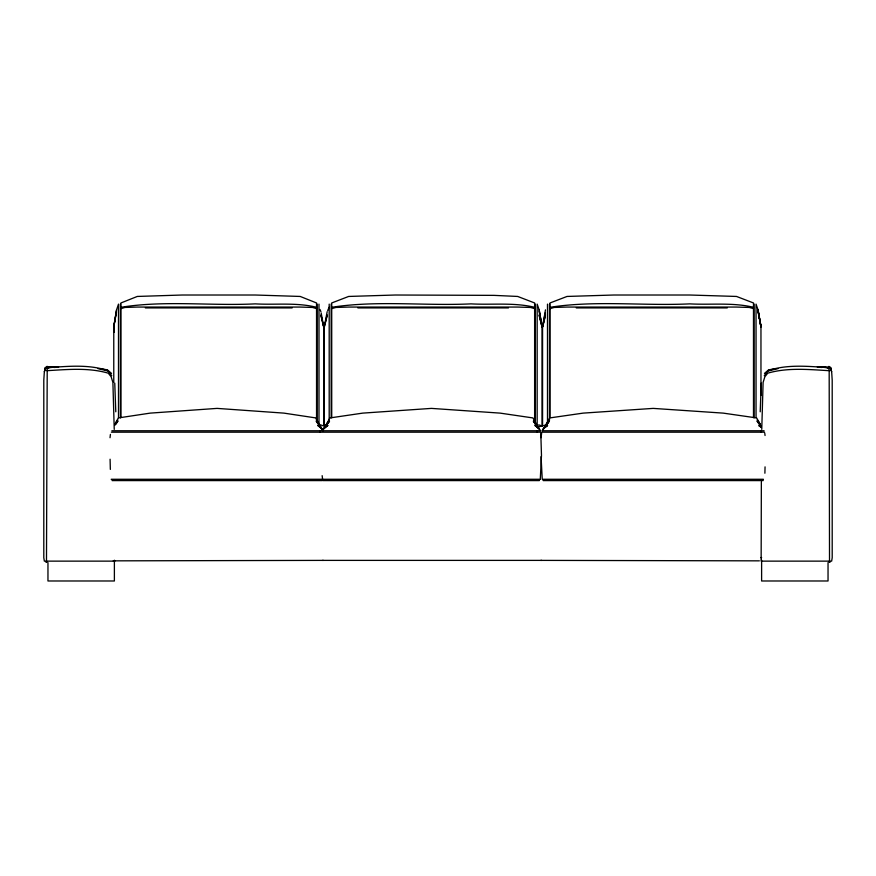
<?xml version="1.0" encoding="UTF-8"?>
<svg xmlns="http://www.w3.org/2000/svg" width="876" height="876" viewBox="0 0 876 876"><rect width="100%" height="100%" fill="white"/><g stroke="black" fill="none" stroke-linecap="round" stroke-linejoin="round"><path stroke-width="1.31" d="M761.353 481.68L761.145 561.133M761.759 429.382L763.106 382.429L764.868 376.757L767.737 373.176C787.513 367.416 808.844 369.519 829.178 370.69L829.517 562.25M764.89 473.237L765.055 466.864M45.475 369.234L45.311 367.953L47.096 366.989L44.818 368.205L44.983 369.475M48.081 367.778L47.753 366.573L46.746 366.584M46.483 562.25L47.216 368.763M760.215 411.797L761.244 383.119M46.023 367.745L44.358 371.555L43.8 380.195L43.8 557.771L44.358 561.133L45.651 561.133M320.101 432.109L320.222 430.762M537.317 432.109L537.448 430.762M761.113 432.109L761.244 430.762M110.026 437.715L110.42 434.397M541.05 437.715L541.751 432.186L764.628 432.186M116.563 309.852L113.77 326.792L116.563 309.852L118.501 304.114L118.501 417.589M542.791 325.489L545.474 309.852M113.77 382.407L113.77 327.022L116.563 311.67M324.755 324.427L327.175 311.67M542.813 325.708L545.233 312.94M327.175 314.812L324.273 327.022L327.175 315.579M545.474 314.812L542.572 327.022L545.157 316.849M47.917 367.854L48.103 367.164M46.362 367.416L46.548 366.748M327.679 310.542L329.19 307.18M44.358 371.555L46.143 367.745L55.33 366.726L46.472 367.931M323.616 428.703L327.788 425.561L323.616 428.703L322.609 430.762L328.697 420.929M764.113 430.762L542.266 430.762L543.295 428.703L547.544 425.561L543.295 428.703M115.271 423.601L118.315 417.929L150.212 413.122L217.073 408.391L283.933 413.122L315.831 417.929L321.306 428.134L316.214 421.148L322.97 430.762L321.985 428.703L317.922 425.561L321.985 428.703M324.142 428.276L329.54 421.148L324.306 428.134L329.934 417.929L362.719 413.122L431.441 408.391L500.152 413.122L532.937 417.929L538.565 428.134L533.331 421.148L540.262 430.762L111.865 430.762M542.266 430.762L549.329 421.148L543.996 428.134L549.734 417.929L583.142 413.122L653.189 408.391L723.237 413.122L756.645 417.929L760.467 424.74M830.525 369.234L830.689 367.953L828.882 366.387L827.919 367.778M831.017 369.475L831.182 368.205L828.904 366.989L829.824 366.956M115.906 422.977L117.734 419.889L115.84 423.031M324.306 428.134L328.719 420.918M543.996 428.134L549.132 419.889L543.821 428.276M115.752 424.137L117.931 421.148L114.92 425.221M764.255 375.705L768.208 370.592C787.71 364.011 809.238 366.42 829.484 367.745M764.452 373.428L768.613 369.825L775.862 368.73M46.176 366.956L47.118 366.387M323.299 560.388L113.245 560.848M541.631 560.388L322.565 560.388M120.954 307.29C165.006 300.161 210.733 306.074 255.234 303.873C275.557 305.034 296.712 302.286 316.543 307.29M327.175 424.991L324.273 425.977L324.273 325.511M545.474 424.991L542.572 425.977L542.572 325.511M331.719 307.29C377.468 300.15 424.838 306.074 471.025 303.873C492.115 305.034 514.004 302.286 534.623 307.29M550.04 307.29C595.921 300.15 643.411 306.074 689.73 303.873C710.874 305.034 732.818 302.286 753.491 307.29M120.954 308.626L124.961 307.454L137.28 307.06L300.216 307.06L312.524 307.454L316.543 308.626M829.846 368.051L830.612 367.832M331.719 308.626L335.891 307.454L348.659 307.06L517.683 307.06L530.451 307.454L534.623 308.626M550.04 308.626L554.212 307.454L567.024 307.06L736.519 307.06L749.319 307.454L753.491 308.626M537.065 427.214L542.069 425.977L542.069 325.511M768.274 370.975L778.118 368.577M318.984 425.243L320.923 424.991L323.726 425.977L323.726 325.511M46.757 367.745C66.915 366.398 88.377 364.033 107.792 370.592L111.745 375.705M46.516 367.745L55.418 366.726M47.457 367.602L55.33 366.726M46.822 370.69C67.156 369.519 88.487 367.416 108.263 373.176L111.132 376.757L112.894 382.429L114.241 429.382M53.951 367.471L58.035 367.197M50.458 367.46L58.67 366.967M145.35 307.914L292.146 307.914M357.879 307.914L508.463 307.914M576.266 307.914L727.266 307.914M111.383 432.186L540.766 432.186L541.477 455.389L540.284 479.271L111.164 479.271M763.412 479.271L542.244 479.271L541.061 456.67M112.325 479.665L322.499 479.665M323.08 479.665L539.791 479.665M542.748 479.665L762.919 479.665M112.04 480.595L322.105 480.595M322.784 480.595L539.386 480.595M543.153 480.595L763.215 480.595M760.795 557.585L761.649 557.585M759.361 560.848L540.853 560.388M46.822 561.133L113.387 561.133L114.471 560.257L114.855 561.133M829.178 561.133L762.613 561.133L761.529 560.257M830.349 561.133L831.642 561.133L832.2 557.771L832.2 380.195L831.642 371.555L829.977 367.745M46.023 562.25L46.757 562.25M829.243 562.25L829.977 562.25M817.33 366.967L825.542 367.46M817.965 367.197L822.049 367.471M820.516 366.726L829.243 367.745M829.528 367.931L820.67 366.726L829.857 367.745L831.642 371.555M100.138 368.73L107.387 369.825L111.548 373.428M97.882 368.577L107.726 370.975M45.388 367.832L46.154 368.051M542.069 425.977L539.167 424.991L537.163 425.243L537.163 304.114L539.167 309.852L541.62 324.186L539.167 309.852M760.697 426.919L758.835 425.561L760.959 427.138M539.255 428.703L535.083 425.561L539.255 428.703L540.262 430.762M760.981 426.24L757.05 421.148L760.094 425.145M759.897 424.083L757.247 419.889L759.81 424.006M536.78 425.134L538.74 428.276M534.152 420.918L538.565 428.134M317.67 421.98L316.411 419.889L321.306 428.134M319.576 425.134L321.481 428.276M319.959 309.425L320.923 311.67M760.959 325.872L758.058 310.892L760.959 326.792L758.058 309.852L756.043 304.114L756.043 417.589M829.452 366.748L829.638 367.416M827.897 367.164L828.083 367.854M539.167 315.579L542.069 327.022L539.167 314.812M320.923 315.579L323.726 327.022L320.923 314.812M828.784 368.763L829.178 370.69M758.298 312.94L760.959 326.978L760.959 395.448M539.167 311.67L541.587 324.427M321.163 312.94L323.485 325.708M760.959 326.879L758.058 309.852M764.77 433.291L765.055 435.503M322.149 475.657L322.587 479.271M113.77 326.978L114.384 332.092M114.756 383.119L115.785 411.797M110.091 459.221L110.343 469.416M828.039 562.578L828.039 580.985L761.616 580.985L761.616 561.264M754.061 304.049L754.061 417.885M753.491 417.502L753.491 302.965L736.519 296.449L689.73 295.015L613.813 295.015L567.024 296.449L550.04 302.965L550.04 417.502M549.471 304.049L549.471 420.403M547.489 304.114L547.489 423.973M535.181 304.049L535.181 424.17M534.623 421.367L534.623 302.965L517.683 296.449L493.965 295.365L395.317 295.015L348.659 296.449L331.719 302.965L331.719 417.502M331.161 304.049L331.161 417.885M329.19 304.114L329.19 420.141M318.984 304.114L318.984 423.973M317.09 304.049L317.09 421.663M316.543 420.086L316.543 302.965L300.216 296.449L255.234 295.015L182.252 295.015L137.28 296.449L120.954 302.965L120.954 417.502M120.406 304.049L120.406 417.885M114.384 561.264L114.384 580.985L47.961 580.985L47.961 562.578"/></g></svg>
